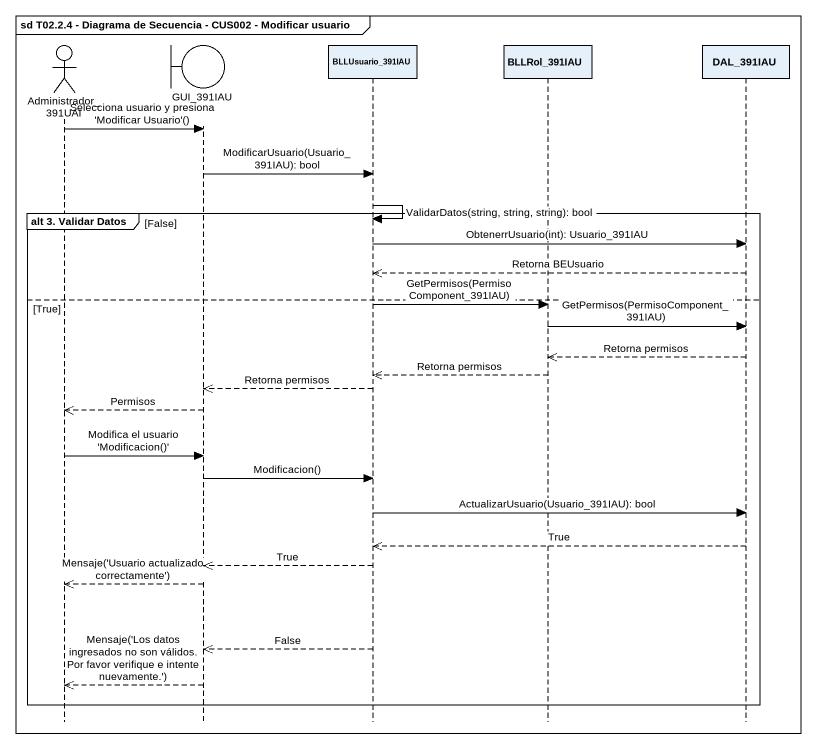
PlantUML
@startuml
mainframe sd T02.2.4 - Diagrama de Secuencia - CUS002 - Modificar usuario
hide footbox
actor Administrador_391UAI
boundary GUI_391IAU
participant BLLUsuario_391IAU
participant BLLRol_391IAU
participant DAL_391IAU

Administrador_391UAI -> GUI_391IAU : Selecciona usuario y presiona 'Modificar Usuario'()
GUI_391IAU -> BLLUsuario_391IAU : ModificarUsuario(Usuario_391IAU): bool
BLLUsuario_391IAU -> BLLUsuario_391IAU : ValidarDatos(string, string, string): bool
group alt 3. Validar Datos [False]
  BLLUsuario_391IAU -> DAL_391IAU : ObtenerrUsuario(int): Usuario_391IAU
  DAL_391IAU -->> BLLUsuario_391IAU : Retorna BEUsuario
else True
  BLLUsuario_391IAU -> BLLRol_391IAU : GetPermisos(PermisoComponent_391IAU)
  BLLRol_391IAU -> DAL_391IAU : GetPermisos(PermisoComponent_391IAU)
  DAL_391IAU -->> BLLRol_391IAU : Retorna permisos
  BLLRol_391IAU -->> BLLUsuario_391IAU : Retorna permisos
  BLLUsuario_391IAU -->> GUI_391IAU : Retorna permisos
  GUI_391IAU -->> Administrador_391UAI : Permisos
  Administrador_391UAI -> GUI_391IAU : Modifica el usuario 'Modificacion()'
  GUI_391IAU -> BLLUsuario_391IAU : Modificacion()
  BLLUsuario_391IAU -> DAL_391IAU : ActualizarUsuario(Usuario_391IAU): bool
  DAL_391IAU -->> BLLUsuario_391IAU : True
  BLLUsuario_391IAU -->> GUI_391IAU : True
  GUI_391IAU -->> Administrador_391UAI : Mensaje('Usuario actualizado correctamente')
  BLLUsuario_391IAU -->> GUI_391IAU : False
  GUI_391IAU -->> Administrador_391UAI : Mensaje('Los datos ingresados no son válidos. Por favor verifique e intente nuevamente.')
end
@enduml
